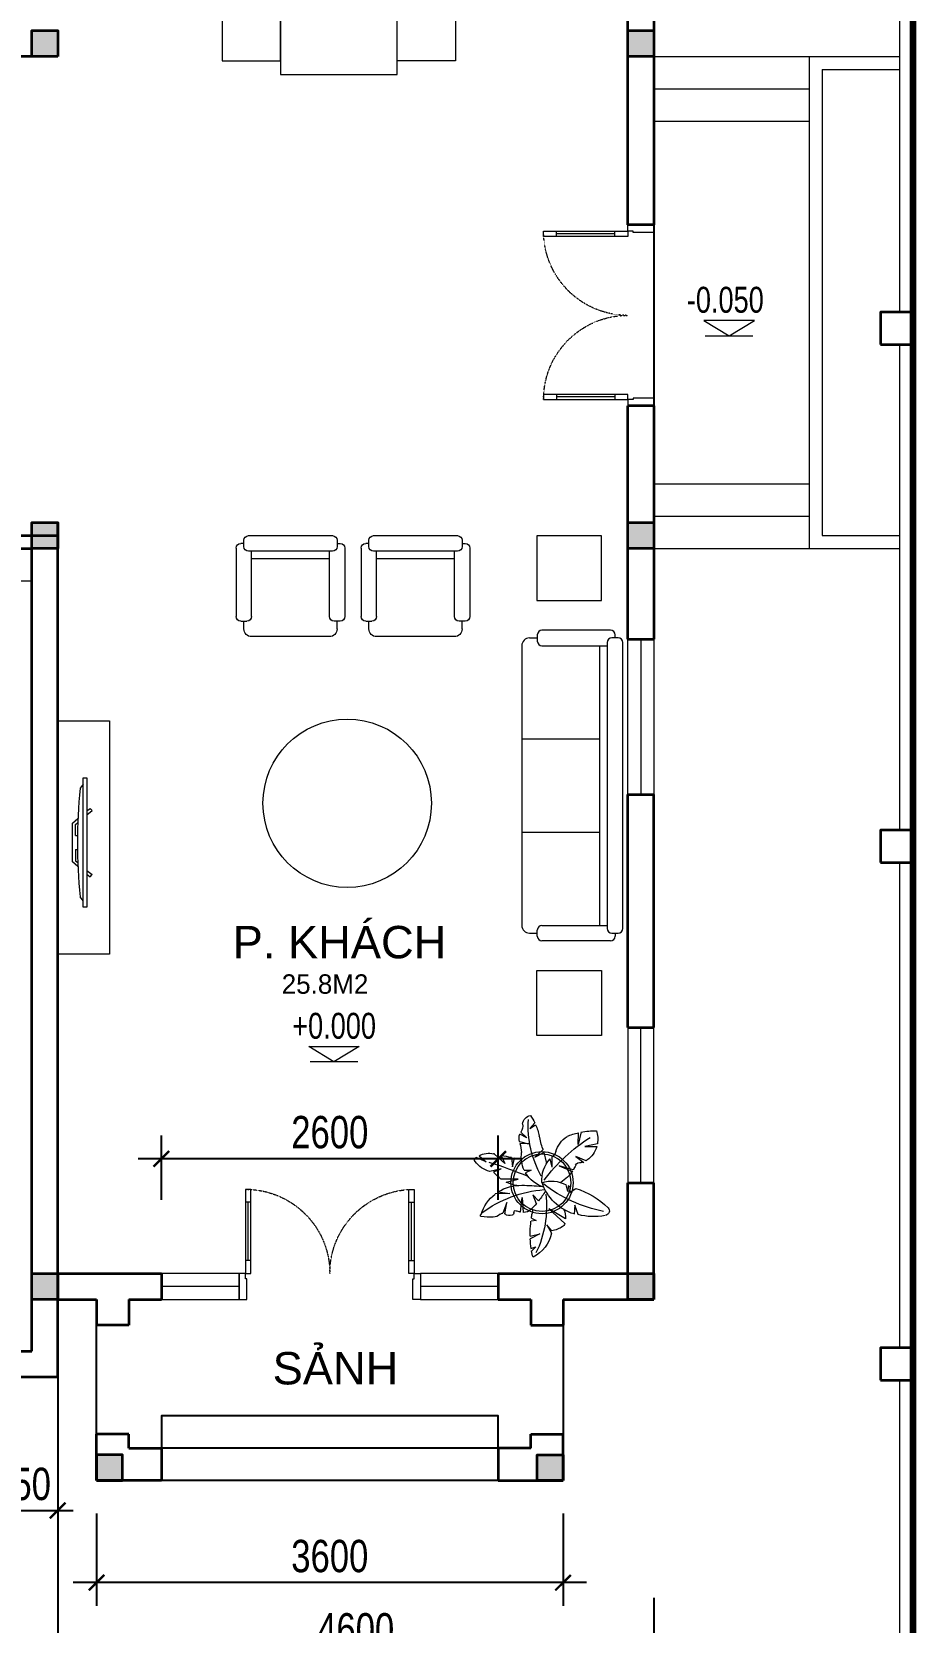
# Model space of a CAD drawing. Header units: millimetres. Extents: x 33748 to 451939, y -263262 to 62681.
# Drawn here: x 199387 to 206212, y 30108 to 42391 of the extents above; entities that cross this region are included whole.
import ezdxf

# ---------------------------------------------------------------- set-up
doc = ezdxf.new("R2010")
doc.units = ezdxf.units.MM
doc.header["$PDMODE"] = 98
doc.linetypes.add('CENTER', pattern=[50.8, 31.75, -6.35, 6.35, -6.35])
doc.linetypes.add('HIDDEN', pattern=[0.375, 0.25, -0.125])
doc.layers.get('Defpoints').update_dxf_attribs({"color": 202, "lineweight": 13})
for name, color, linetype, lineweight in [('-CONCRETE', 1, 'Continuous', 35), ('-DOOR', 137, 'Continuous', 9), ('-FURNITURE', 46, 'Continuous', 9), ('-KH', 143, 'Continuous', 13), ('-LINE1', 7, 'Continuous', 18), ('-RANH GIOI KHU DAT', 12, 'CENTER', 18), ('-TEXT', 7, 'Continuous', 15), ('-WALL', 4, 'Continuous', 35), ('A-Cay', 75, 'Continuous', 5)]:
    doc.layers.add(name, color=color, linetype=linetype, lineweight=lineweight)
for name, color, linetype in [('-HATCH CONCRETE', 54, 'Continuous'), ('12. NET DIM', 9, 'Continuous'), ('SOLO', 7, 'Continuous'), ('TEXT25', 2, 'Continuous')]:
    doc.layers.add(name, color=color, linetype=linetype)
doc.styles.add('1', font='arial.ttf')
doc.styles.add('AVANH', font='', dxfattribs={"width": 0.8})
doc.styles.get("Standard").update_dxf_attribs({"font": 'arial.ttf'})
doc.styles.add('T1', font='', dxfattribs={"height": 200})
doc.styles.get('AVANH').set_extended_font_data('.VnAvantH')
doc.styles.get('T1').set_extended_font_data('VNgeometric Light')
doc.dimstyles.new('C_100A3', dxfattribs={"dimscale": 100, "dimtxt": 2.5, "dimasz": 1.2, "dimexe": 1.8, "dimexo": 0, "dimgap": 0.75, "dimtad": 1, "dimdec": 0, "dimzin": 0, "dimdsep": 46, "dimtxsty": 'AVANH', "dimblk": 'ARCHTICK', "dimcen": 0, "dimdle": 1.8, "dimclrd": 256, "dimclre": 256, "dimclrt": 7, "dimadec": 0, "dimazin": 0, "dimtfac": 0.0001, "dimtdec": 0, "dimtix": 1, "dimtmove": 2, "dimatfit": 3, "dimldrblk": 'ARCHTICK', "dimfxl": 1.8, "dimtolj": 1, "dimtzin": 0, "dimarcsym": 0})

# ---------------------------------------------------------------- blocks, each defined once
blk = doc.blocks.new('*U49')
for p, q in [((-1310, 550), (-1350, 550)), ((-1330, 100), (-1330, 550)), ((-90, 550), (-50, 550)), ((-70, 100), (-70, 550)), ((-1310, 100), (-1350, 100)), ((-90, 100), (-50, 100))]:
    blk.add_line(p, q)
for points in [[(-1350, 0), (-1310, 0), (-1310, 650), (-1350, 650)], [(-50, 0), (-90, 0), (-90, 650), (-50, 650)], [(-1400, -200), (-1340, -200), (-1340, -40), (-1350, -40), (-1350, 0), (-1400, 0)], [(0, -200), (-60, -200), (-60, -40), (-50, -40), (-50, 0), (0, 0)]]:
    blk.add_lwpolyline(points, close=True)
at = {"linetype": 'HIDDEN', "ltscale": 0.1}
for centre, start, end in [((-1350, 0), 0, 90), ((-50, 0), 90, 180)]:
    blk.add_arc(centre, 650, start, end, dxfattribs=at)
blk = doc.blocks.new('A$Cf08be9d0')
at = {"layer": '-FURNITURE'}
for p, q in [((2280, 780), (120, 780)), ((840, 780), (840, 180)), ((1560, 780), (1560, 180)), ((0, 96), (0, 624)), ((36, 660), (84, 660)), ((60, 720), (60, 660)), ((120, 624), (120, 120)), ((2280, 624), (2280, 120)), ((2364, 660), (2316, 660)), ((2340, 720), (2340, 660)), ((2400, 96), (2400, 624)), ((2280, 180), (120, 180)), ((60, 60), (36, 60)), ((60, 84), (60, 36)), ((2304, 120), (96, 120)), ((96, 0), (2304, 0)), ((2340, 36), (2340, 84)), ((2340, 60), (2364, 60))]:
    blk.add_line(p, q, dxfattribs=at)
for centre, radius, start, end in [((120, 720), 60, 90, 180), ((2280, 720), 60, 0, 90), ((36, 624), 36, 90, 180), ((84, 624), 36, 0, 90), ((2316, 624), 36, 90, 180), ((2364, 624), 36, 0, 90), ((36, 96), 36, 180, 270), ((96, 84), 36, 90, 180), ((96, 36), 36, 180, 270), ((2304, 84), 36, 0, 90), ((2304, 36), 36, 270, 0), ((2364, 96), 36, 270, 0)]:
    blk.add_arc(centre, radius, start, end, dxfattribs=at)
blk = doc.blocks.new('A$Ce56c61a3')
at = {"layer": '-FURNITURE'}
for p, q in [((0, 744), (0, 96)), ((84, 780), (36, 780)), ((60, 780), (60, 804)), ((96, 840), (624, 840)), ((120, 96), (120, 744)), ((660, 804), (660, 756)), ((720, 780), (660, 780)), ((624, 720), (120, 720)), ((180, 120), (180, 720)), ((780, 120), (780, 720)), ((36, 60), (84, 60)), ((60, 60), (60, 36)), ((96, 0), (624, 0)), ((624, 120), (120, 120)), ((660, 36), (660, 84)), ((720, 60), (660, 60))]:
    blk.add_line(p, q, dxfattribs=at)
for centre, radius, start, end in [((36, 744), 36, 90, 180), ((96, 804), 36, 90, 180), ((84, 744), 36, 0, 90), ((624, 804), 36, 0, 90), ((624, 756), 36, 270, 0), ((720, 720), 60, 0, 90), ((36, 96), 36, 180, 270), ((96, 36), 36, 180, 270), ((84, 96), 36, 270, 0), ((624, 84), 36, 0, 90), ((624, 36), 36, 270, 0), ((720, 120), 60, 270, 0)]:
    blk.add_arc(centre, radius, start, end, dxfattribs=at)
blk = doc.blocks.new('DANH COT')
at = {"layer": '-KH'}
blk.add_line((0, 0), (368, 0), dxfattribs=at)
blk.add_lwpolyline([(379, 118), (-11, 118), (184, 0)], close=True, dxfattribs=at)
blk.add_solid([(184, 0), (184, 118), (379, 118), (184, 0)], dxfattribs=at)
at = {"layer": '-TEXT', "style": '1', "width": 0.75}
blk.add_attdef('CAODO', (-142, 178), '', height=180, dxfattribs=at)
blk = doc.blocks.new('A$C5C575821')
at = {"layer": '-CONCRETE'}
h = blk.add_hatch(color=256, dxfattribs=at)
h.dxf.hatch_style = 1
h.paths.add_polyline_path([(0, 200), (0, 0), (200, 0), (200, 200)])
blk.add_lwpolyline([(0, 0), (200, 0), (200, 200), (0, 200)], close=True, dxfattribs=at)
blk = doc.blocks.new('XR.MB.LM123$0$tvi 1')
blk.add_lwpolyline([(29, 0), (29, -1000), (0, -1000), (0, 0)], close=True)
for points in [[(29, -50), (52, -81)], [(-24, -236), (-39, -252)], [(0, -256), (-24, -236)], [(0, -285), (-39, -252)], [(70, -315), (111, -350), (111, -650), (70, -685)], [(89, -446), (89, -360), (71, -345)], [(89, -446), (73, -446)], [(89, -554), (89, -640), (71, -655)], [(89, -554), (73, -554)], [(0, -715), (-39, -748)], [(-24, -764), (-39, -748)], [(0, -744), (-24, -764)], [(29, -950), (52, -919)]]:
    blk.add_lwpolyline(points)
blk.add_arc((-4025, -500), 4099, 354.1311, 5.8689)
blk = doc.blocks.new('LUOI M1')
at = {"layer": '-WALL'}
for p in [(-200, 9400), (4400, 9400), (-200, 5600), (4400, 5600), (-200, -200), (4400, -200)]:
    blk.add_blockref('A$C5C575821', p, dxfattribs=at)
blk = doc.blocks.new('_ARCHTICK')
at = {"const_width": 0.15}
blk.add_lwpolyline([(-0.5, -0.5), (0.5, 0.5)], dxfattribs=at)
blk = doc.blocks.new('*D75')
at = {"layer": '12. NET DIM', "lineweight": -2, "transparency": 16777216}
for p, q in [((199587, 32001), (199587, 29667)), ((204187, 30297), (204187, 29667)), ((204367, 29847), (199407, 29847))]:
    blk.add_line(p, q, dxfattribs=at)
at = {"layer": 'Defpoints', "color": 0, "transparency": 16777216}
for p in [(199587, 32001), (204187, 30297), (199587, 29847)]:
    blk.add_point(p, dxfattribs=at)
at = {"layer": '12. NET DIM', "lineweight": -2, "transparency": 16777216, "xscale": 120, "yscale": 120, "zscale": 120, "rotation": 180}
blk.add_blockref('_ARCHTICK', (199587, 29847), dxfattribs=at)
at = {"layer": '12. NET DIM', "lineweight": -2, "transparency": 16777216, "xscale": 120, "yscale": 120, "zscale": 120}
blk.add_blockref('_ARCHTICK', (204187, 29847), dxfattribs=at)
at = {"layer": '12. NET DIM', "color": 7, "transparency": 16777216, "insert": (201887, 30051), "char_height": 250, "attachment_point": 5, "style": 'AVANH'}
blk.add_mtext('\\A1;4600', dxfattribs=at)
blk = doc.blocks.new('*D76')
at = {"layer": '12. NET DIM', "lineweight": -2, "transparency": 16777216}
for p, q in [((199587, 32001), (199587, 29667)), ((195687, 30297), (195687, 29667)), ((199767, 29847), (195507, 29847))]:
    blk.add_line(p, q, dxfattribs=at)
at = {"layer": 'Defpoints', "color": 0, "transparency": 16777216}
for p in [(199587, 32001), (195687, 30297), (195687, 29847)]:
    blk.add_point(p, dxfattribs=at)
at = {"layer": '12. NET DIM', "lineweight": -2, "transparency": 16777216, "xscale": 120, "yscale": 120, "zscale": 120, "rotation": 180}
blk.add_blockref('_ARCHTICK', (195687, 29847), dxfattribs=at)
at = {"layer": '12. NET DIM', "lineweight": -2, "transparency": 16777216, "xscale": 120, "yscale": 120, "zscale": 120}
blk.add_blockref('_ARCHTICK', (199587, 29847), dxfattribs=at)
at = {"layer": '12. NET DIM', "color": 7, "transparency": 16777216, "insert": (197637, 30051), "char_height": 250, "attachment_point": 5, "style": 'AVANH'}
blk.add_mtext('\\A1;3900', dxfattribs=at)
blk = doc.blocks.new('*D246')
at = {"layer": '12. NET DIM', "lineweight": -2, "transparency": 16777216}
for p, q in [((200387, 33370), (200387, 33866)), ((202987, 33370), (202987, 33866)), ((203167, 33686), (200207, 33686))]:
    blk.add_line(p, q, dxfattribs=at)
at = {"layer": 'Defpoints', "color": 0, "transparency": 16777216}
for p in [(200387, 33686), (200387, 33370), (202987, 33370)]:
    blk.add_point(p, dxfattribs=at)
at = {"layer": '12. NET DIM', "lineweight": -2, "transparency": 16777216, "xscale": 120, "yscale": 120, "zscale": 120, "rotation": 180}
blk.add_blockref('_ARCHTICK', (200387, 33686), dxfattribs=at)
at = {"layer": '12. NET DIM', "lineweight": -2, "transparency": 16777216, "xscale": 120, "yscale": 120, "zscale": 120}
blk.add_blockref('_ARCHTICK', (202987, 33686), dxfattribs=at)
at = {"layer": '12. NET DIM', "color": 7, "transparency": 16777216, "insert": (201687, 33891), "char_height": 250, "attachment_point": 5, "style": 'AVANH'}
blk.add_mtext('\\A1;2600', dxfattribs=at)
blk = doc.blocks.new('A$C8aa8c7e6')
at = {"layer": '-FURNITURE'}
for points in [[(542, 1350), (92, 1350), (92, 1800), (542, 1800), (542, 1350)], [(1192, 1350), (742, 1350), (742, 1800), (1192, 1800), (1192, 1350)], [(1842, 1350), (1392, 1350), (1392, 1800), (1842, 1800), (1842, 1350)], [(2492, 1350), (2042, 1350), (2042, 1800), (2492, 1800), (2492, 1350)], [(2600, 1350), (0, 1350), (0, 450), (2600, 450), (2600, 1350)], [(542, 450), (92, 450), (92, 0), (542, 0), (542, 450)], [(1192, 450), (742, 450), (742, 0), (1192, 0), (1192, 450)], [(1842, 450), (1392, 450), (1392, 0), (1842, 0), (1842, 450)], [(2492, 450), (2042, 450), (2042, 0), (2492, 0), (2492, 450)]]:
    blk.add_lwpolyline(points, dxfattribs=at)
blk = doc.blocks.new('*D248')
at = {"layer": '12. NET DIM', "lineweight": -2, "transparency": 16777216}
for p, q in [((199887, 30947), (199887, 30233)), ((203487, 30947), (203487, 30233)), ((203667, 30413), (199707, 30413))]:
    blk.add_line(p, q, dxfattribs=at)
at = {"layer": 'Defpoints', "color": 0, "transparency": 16777216}
for p in [(199887, 30947), (203487, 30947), (199887, 30413)]:
    blk.add_point(p, dxfattribs=at)
at = {"layer": '12. NET DIM', "lineweight": -2, "transparency": 16777216, "xscale": 120, "yscale": 120, "zscale": 120, "rotation": 180}
blk.add_blockref('_ARCHTICK', (199887, 30413), dxfattribs=at)
at = {"layer": '12. NET DIM', "lineweight": -2, "transparency": 16777216, "xscale": 120, "yscale": 120, "zscale": 120}
blk.add_blockref('_ARCHTICK', (203487, 30413), dxfattribs=at)
at = {"layer": '12. NET DIM', "color": 7, "transparency": 16777216, "insert": (201687, 30617), "char_height": 250, "attachment_point": 5, "style": 'AVANH'}
blk.add_mtext('\\A1;3600', dxfattribs=at)
blk = doc.blocks.new('mb-cay16')
for p, q in [((-433, 528), (-402, 389)), ((131, 565), (69, 607)), ((79, 629), (131, 565)), ((-612, 395), (-475, 368)), ((-475, 368), (-605, 366)), ((-402, 389), (-403, 519)), ((247, 422), (149, 395)), ((149, 395), (242, 402)), ((231, 524), (166, 464)), ((166, 464), (244, 504)), ((-490, 209), (-374, 255)), ((-374, 255), (-461, 192)), ((-113, 139), (-112, 254)), ((-113, 139), (-91, 231)), ((76, 249), (-23, 300)), ((-12, 331), (76, 249)), ((323, 141), (303, 240)), ((334, 245), (323, 141)), ((409, 179), (522, 284)), ((448, 268), (409, 179)), ((693, 264), (615, 197)), ((615, 197), (723, 244)), ((-346, 111), (-191, 154)), ((-191, 154), (-338, 93)), ((195, 106), (117, 106)), ((117, 106), (180, 78)), ((260, 6), (450, 8)), ((395, -26), (260, 6)), ((532, 87), (448, 120)), ((448, 120), (574, 92)), ((-312, -137), (-374, -96)), ((-312, -77), (-291, -67)), ((-312, -142), (-312, -77)), ((-291, -67), (-286, -129)), ((-286, -129), (-267, -55)), ((36, -233), (100, -165)), ((100, -165), (61, -263)), ((485, -134), (354, -151)), ((354, -151), (513, -157)), ((-400, -385), (-364, -279)), ((-364, -279), (-356, -378)), ((-262, -431), (-77, -321)), ((-77, -321), (-253, -484)), ((218, -196), (205, -361)), ((237, -357), (218, -196)), ((410, -375), (385, -251)), ((385, -251), (430, -368)), ((-111, -563), (-53, -498)), ((-53, -498), (-105, -588)), ((115, -424), (62, -449)), ((62, -449), (119, -456)), ((128, -621), (24, -595)), ((24, -595), (128, -650)), ((120, -758), (65, -741)), ((65, -741), (116, -789))]:
    blk.add_line(p, q)
for centre, radius, start, end in [((672, 341), 659, 146.019, 154.0763), ((103, 601), 111, 7.5431, 78.0474), ((-329, 448), 288, 161.2206, 190.4639), ((-592, -284), 825, 78.825, 90.6697), ((-979, 594), 1130, 330.6725, 3.641), ((672, 341), 659, 156.2013, 167.6168), ((371, 601), 160, 174.7063, 208.789), ((-329, 448), 288, 196.4071, 234.1871), ((-1567, -1154), 1923, 36.7035, 57.4695), ((-592, -284), 825, 67.6949, 76.7945), ((-446, 225), 304, 15.845, 56.6107), ((-1650, 851), 1718, 342.73, 347.6168), ((932, 225), 712, 165.6239, 173.8497), ((129, 455), 123, 344.0084, 22.936), ((932, 225), 712, 164.0084, 164.1101), ((-428, 307), 116, 233.2325, 237.5887), ((-428, 307), 116, 255.929, 267.091), ((-423, 137), 55.6, 24.2055, 101.4054), ((-65, 333), 91.7, 195.845, 230.5606), ((-339, 0), 339, 47.9514, 50.5606), ((-339, 0), 339, 354.6008, 42.9255), ((1597, -159), 1682, 164.075, 168.4284), ((1597, -159), 1682, 162.73, 163.0792), ((2154, -4834), 5268, 107.3413, 112.3058), ((-120, 252), 347, 335.1428, 8.1671), ((-317, 3808), 3622, 278.6352, 279.8665), ((-317, 3808), 3622, 280.3581, 282.1977), ((-317, 3808), 3622, 283.398, 283.5483), ((583, 70), 223, 60.4468, 103.5483), ((501, 377), 294, 284.4707, 323.1477), ((710, 220), 32.6, 323.1477, 55.438), ((21, 337), 432, 204.2055, 211.5513), ((21, 337), 432, 213.4357, 237.8387), ((-120, 252), 347, 286.6838, 329.891), ((222, 322), 389, 305.9962, 321.846), ((-116, -923), 867, 107.2231, 135.0207), ((-1002, 1224), 1607, 281.5143, 307.8151), ((-514, 139), 540, 287.0409, 341.5638), ((-107, -353), 338, 71.7274, 118.1939), ((1131, -297), 1182, 173.2497, 205.5927), ((808, 380), 986, 210.5659, 218.4214), ((-127, -1432), 1327, 53.4555, 85.594), ((376, -5410), 5352, 91.6804, 93.9771), ((233, -520), 459, 57.0713, 91.6804), ((222, 322), 389, 277.7731, 296.4251), ((233, -520), 459, 17.5149, 52.2403), ((-695, -345), 48.9, 135.0207, 258.407), ((-28, -420), 234, 157.0771, 182.7473), ((808, 380), 986, 220.6948, 225.7556), ((205, -352), 101, 159.0815, 190.5201), ((205, -239), 122, 225.7556, 269.9757), ((544, -1184), 882, 107.1013, 109.7369), ((290, -359), 18.4, 357.8128, 107.1013), ((-570, 293), 699, 259.5557, 284.077), ((-197, -468), 57.9, 196.0589, 237.7317), ((-28, -420), 234, 195.99, 196.0589), ((-51, -236), 332, 237.7317, 259.8031), ((-1182, -610), 1311, 8.17, 10.5201), ((-1182, -610), 1311, 1.7556, 6.7346), ((205, -239), 122, 285.2069, 289.7369), ((341, -361), 32.2, 177.8128, 248.0461), ((357, -321), 74.9, 248.0461, 310.8614), ((432, -409), 40.5, 122.9882, 130.8614), ((432, -409), 40.5, 45.3238, 92.9093), ((541, -299), 114, 225.3238, 268.3174), ((560, 349), 762, 268.3174, 278.1257), ((666, -393), 12.2, 278.1257, 73.0687), ((272, -512), 385, 191.4146, 242.8877), ((-875, -604), 1004, 351.2018, 357.3602), ((-875, -604), 1004, 358.99, 1.9297), ((-875, -604), 1004, 345.5239, 349.5865)]:
    blk.add_arc(centre, radius, start, end)
blk = doc.blocks.new('*D795')
at = {"layer": '-HATCH CONCRETE', "lineweight": -2, "transparency": 16777216}
for p, q in [((199037, 32001), (199037, 30790)), ((199587, 32001), (199587, 30790)), ((199037, 30970), (198917, 30970)), ((199037, 30970), (199587, 30970)), ((199587, 30970), (199707, 30970))]:
    blk.add_line(p, q, dxfattribs=at)
at = {"layer": 'Defpoints', "color": 0, "transparency": 16777216}
for p in [(199037, 32001), (199587, 32001), (199587, 30970)]:
    blk.add_point(p, dxfattribs=at)
at = {"layer": '-HATCH CONCRETE', "lineweight": -2, "transparency": 16777216, "xscale": 120, "yscale": 120, "zscale": 120}
blk.add_blockref('_ARCHTICK', (199037, 30970), dxfattribs=at)
at = {"layer": '-HATCH CONCRETE', "lineweight": -2, "transparency": 16777216, "xscale": 120, "yscale": 120, "zscale": 120, "rotation": 180}
blk.add_blockref('_ARCHTICK', (199587, 30970), dxfattribs=at)
at = {"layer": '-HATCH CONCRETE', "color": 7, "transparency": 16777216, "insert": (199312, 31174), "char_height": 250, "attachment_point": 5, "style": 'AVANH'}
blk.add_mtext('\\A1;550', dxfattribs=at)
blk = doc.blocks.new('ARCHTICK')
at = {"color": 0, "linetype": 'ByBlock', "const_width": 0.15}
blk.add_lwpolyline([(-0.5, -0.5), (0.5, 0.5)], dxfattribs=at)

msp = doc.modelspace()

# ---------------------------------------------------------------- linework, layer by layer
at = {"layer": '-DOOR'}
for points in [[(198187.5, 38400.8), (198187.5, 38150.8), (199387.5, 38150.8)], [(204087.1, 37700.8), (204087.1, 36500.8)], [(204087.1, 33500.8), (204087.1, 34700.8)], [(200987.3, 32700.8), (200387.3, 32700.8)], [(202987.3, 32700.8), (202387.3, 32700.8)]]:
    msp.add_lwpolyline(points, dxfattribs=at)
for points in [[(204187.1, 36500.8), (203987.1, 36500.8), (203987.1, 37700.8), (204187.1, 37700.8)], [(204187.1, 34700.8), (203987.1, 34700.8), (203987.1, 33500.8), (204187.1, 33500.8)], [(200987.3, 32800.8), (200387.3, 32800.8), (200387.3, 32600.8), (200987.3, 32600.8)], [(202987.3, 32800.8), (202387.3, 32800.8), (202387.3, 32600.8), (202987.3, 32600.8)]]:
    msp.add_lwpolyline(points, close=True, dxfattribs=at)
at = {"layer": '-FURNITURE'}
for points in [[(203783.8, 37998.9), (203783.8, 38498.9), (203283.8, 38498.9), (203283.8, 37998.9)], [(199987.5, 35268.1), (199587.5, 35268.1), (199587.5, 37068.1), (199987.5, 37068.1)], [(203783.8, 35139.9), (203783.8, 34639.9), (203283.8, 34639.9), (203283.8, 35139.9)]]:
    msp.add_lwpolyline(points, close=True, dxfattribs=at)
msp.add_circle((201821.3, 36432.2), 650, dxfattribs=at)
at = {"layer": '-LINE1', "ltscale": 10}
for p, q in [((206087.5, 40225.8), (206087.5, 43975.8)), ((206087.5, 36225.8), (206087.5, 39975.8)), ((206087.5, 32225.8), (206087.5, 35975.8)), ((206087.5, 28400.8), (206087.5, 31975.8))]:
    msp.add_line(p, q, dxfattribs=at)
at = {"layer": '-LINE1'}
for p, q in [((204187.1, 42200.8), (206087.5, 42200.8)), ((205387.1, 42200.8), (205387.1, 38400.8)), ((205487.1, 42100.8), (205487.1, 38500.8)), ((205487.1, 42100.8), (206087.5, 42100.8)), ((204187.1, 41950.8), (205387.1, 41950.8)), ((204187.1, 41700.8), (205387.1, 41700.8)), ((204187.1, 38900.8), (205387.1, 38900.8)), ((204187.1, 38650.8), (205387.1, 38650.8)), ((205487.1, 38500.8), (206087.5, 38500.8)), ((204187.1, 38400.8), (206087.5, 38400.8))]:
    msp.add_line(p, q, dxfattribs=at)
at = {"layer": '-RANH GIOI KHU DAT', "linetype": 'HIDDEN', "ltscale": 10, "const_width": 50}
msp.add_lwpolyline([(193687.5, 28100.8), (206187.5, 28100.8), (206187.5, 48100.8), (193687.5, 48100.8)], close=True, dxfattribs=at)
at = {"layer": '-WALL'}
for p, q in [((199387.5, 42200.8), (199387.5, 42400.8)), ((199387.5, 42200.8), (196387.5, 42200.8)), ((199587.5, 32000.8), (199587.5, 38600.8)), ((199087.5, 38500.8), (199587.5, 38500.8)), ((199087.5, 38400.8), (199387.5, 38400.8)), ((199387.5, 32200.8), (199387.5, 38400.8)), ((203987.1, 34700.8), (203987.1, 36500.8)), ((204187.1, 34700.8), (204187.1, 36500.8)), ((203987.1, 32800.8), (203987.1, 33500.8)), ((204187.1, 32600.8), (204187.1, 33500.8)), ((199587.5, 32800.8), (200387.3, 32800.8)), ((200387.3, 32800.8), (200387.3, 32600.8)), ((202987.3, 32800.8), (202987.3, 32600.8)), ((202987.3, 32800.8), (203987.1, 32800.8)), ((199587.5, 32600.8), (199887.3, 32600.8)), ((199887.3, 32600.8), (199887.3, 32400.8)), ((200137.3, 32600.8), (200137.3, 32400.8)), ((202987.3, 32600.8), (203237.3, 32600.8)), ((203237.3, 32600.8), (203237.3, 32400.8)), ((203487.3, 32600.8), (203487.3, 32400.8)), ((203487.3, 32600.8), (204187.1, 32600.8)), ((200137.3, 32400.8), (199887.3, 32400.8)), ((203237.3, 32400.8), (203487.3, 32400.8)), ((199037.5, 32200.8), (199387.5, 32200.8)), ((199587.5, 32000.8), (199037.5, 32000.8)), ((199887.3, 31200.8), (199887.3, 31560.8)), ((200137.3, 31560.8), (199887.3, 31560.8)), ((200137.3, 31450.8), (200137.3, 31560.8)), ((200137.3, 31450.8), (200387.3, 31450.8)), ((200387.3, 31450.8), (200387.3, 31200.8)), ((203237.3, 31450.8), (202987.3, 31450.8)), ((202987.3, 31450.8), (202987.3, 31200.8)), ((203237.3, 31560.8), (203487.3, 31560.8)), ((203237.3, 31450.8), (203237.3, 31560.8)), ((203487.3, 31200.8), (203487.3, 31560.8)), ((200387.3, 31200.8), (199887.3, 31200.8)), ((202987.3, 31200.8), (203487.3, 31200.8))]:
    msp.add_line(p, q, dxfattribs=at)
for points in [[(203987.1, 40900.8), (203987.1, 42700.7), (204187.1, 42700.7), (204187.1, 40900.8)], [(204187.1, 40900.8), (203987.1, 40900.8)], [(203987.1, 37700.8), (203987.1, 39500.8)], [(204187.1, 39500.8), (203987.1, 39500.8)], [(204187.1, 39500.8), (204187.1, 37700.8)], [(203987.1, 37700.8), (204187.1, 37700.8)], [(203987.1, 36500.8), (204187.1, 36500.8)], [(203987.1, 34700.8), (204187.1, 34700.8)], [(203987.1, 33500.8), (204187.1, 33500.8)], [(200137.3, 32600.8), (200387.3, 32600.8)]]:
    msp.add_lwpolyline(points, dxfattribs=at)
for points in [[(205937.5, 39975.8), (206187.5, 39975.8), (206187.5, 40225.8), (205937.5, 40225.8)], [(205937.5, 35975.8), (206187.5, 35975.8), (206187.5, 36225.8), (205937.5, 36225.8)], [(205937.5, 31975.8), (206187.5, 31975.8), (206187.5, 32225.8), (205937.5, 32225.8)]]:
    msp.add_lwpolyline(points, close=True, dxfattribs=at)
at = {"layer": 'A-Cay'}
for radius in [239.9, 223.1]:
    msp.add_circle((203324.8, 33502.3), radius, dxfattribs=at)
at = {"layer": 'SOLO'}
for p, q in [((203487.3, 32600.8), (203487.3, 31450.8)), ((199887.3, 31560.8), (199887.3, 32400.8)), ((202987.3, 31450.8), (200387.3, 31450.8)), ((202987.3, 31200.8), (200387.3, 31200.8))]:
    msp.add_line(p, q, dxfattribs=at)
for points in [[(204187.1, 40900.8), (204187.1, 39500.8)], [(202987.3, 31200.8), (202987.3, 31700.8), (200387.3, 31700.8), (200387.3, 31200.8)]]:
    msp.add_lwpolyline(points, dxfattribs=at)

# ---------------------------------------------------------------- block references
at = {"layer": '-CONCRETE', "xscale": -1}
msp.add_blockref('LUOI M1', (203987.1, 32800.8), dxfattribs=at)
at = {"layer": '-DOOR', "xscale": -1, "rotation": 90}
msp.add_blockref('*U49', (203987.1, 39500.8), dxfattribs=at)
at = {"layer": '-DOOR', "xscale": -1}
msp.add_blockref('*U49', (200987.3, 32800.8), dxfattribs=at)
at = {"layer": '-FURNITURE'}
for name, p, rotation in [('A$C8aa8c7e6', (200856.7, 44659.9), 270), ('A$Cf08be9d0', (203948.5, 35369.4), 90.00000000000001)]:
    msp.add_blockref(name, p, dxfattribs=dict(at, rotation=rotation))
at = {"layer": '-FURNITURE', "xscale": -1, "rotation": 90}
for p in [(201803.7, 38499.4), (202768.5, 38499.4)]:
    msp.add_blockref('A$Ce56c61a3', p, dxfattribs=at)
at = {"layer": '-FURNITURE', "extrusion": (0, 0, -1), "xscale": -1, "rotation": 180.0036897224084}
msp.add_blockref('XR.MB.LM123$0$tvi 1', (-199813, 35629.2), dxfattribs=at)
at = {"layer": '-WALL'}
ref = msp.add_blockref('DANH COT', (204584.5, 40043.4), dxfattribs=at)
ref.add_attrib('CAODO', '-0.050', (204442.4, 40221.4), dxfattribs={"layer": '-TEXT', "height": 200, "style": '1', "width": 0.75})
ref = msp.add_blockref('DANH COT', (201903.3, 34436), dxfattribs=dict(at, xscale=-1))
ref.add_attrib('CAODO', '+0.000', (201397, 34614), dxfattribs={"layer": '-TEXT', "height": 200, "style": '1', "width": 0.75})
msp.add_blockref('A$C5C575821', (199887.3, 31200.8), dxfattribs=at)
at = {"layer": '-WALL', "xscale": -1}
msp.add_blockref('A$C5C575821', (203487.3, 31200.8), dxfattribs=at)
at = {"layer": 'A-Cay', "xscale": -0.7, "yscale": 0.7, "zscale": 0.7}
msp.add_blockref('mb-cay16', (203323.7, 33524.7), dxfattribs=at)

# ---------------------------------------------------------------- texts
at = {"layer": '-TEXT', "color": 2}
for s, p in [('P. KHÁCH', (200937.3, 35235.1)), ('SẢNH', (201245.8, 31944.2))]:
    msp.add_text(s, height=250, dxfattribs=at).set_placement(p)
at = {"layer": 'TEXT25', "style": 'T1'}
msp.add_text('25.8M2', height=150, rotation=0, dxfattribs=at).set_placement((201316, 34961.4))

# ---------------------------------------------------------------- dimensions: what is measured, and where the dimension line sits
at = {"layer": '-HATCH CONCRETE'}
dim = msp.add_linear_dim(base=(199587.5, 30970), p1=(199037.5, 32000.8), p2=(199587.5, 32000.8), dimstyle='C_100A3', override={"dimldrblk": 'ARCHTICK'}, dxfattribs=at)
dim.commit()
dim.dimension.update_dxf_attribs({"geometry": '*D795', "text_midpoint": (199312.5, 31174.3)})
at = {"layer": '12. NET DIM'}
for base, p1, p2, picture, middle in [((200387.3, 33686.2), (202987.3, 33370.3), (200387.3, 33370.3), '*D246', (201687.3, 33890.5)), ((195687.5, 29847), (199587.5, 32000.8), (195687.5, 30297.5), '*D76', (197637.5, 30051.3)), ((199587.5, 29847), (204187.1, 30297.5), (199587.5, 32000.8), '*D75', (201887.3, 30051.3)), ((199887.3, 30412.7), (203487.3, 30947.1), (199887.3, 30947.1), '*D248', (201687.3, 30617))]:
    dim = msp.add_linear_dim(base=base, p1=p1, p2=p2, angle=180, dimstyle='C_100A3', dxfattribs=at)
    dim.commit()
    dim.dimension.update_dxf_attribs({"geometry": picture, "text_midpoint": middle})

doc.saveas('drawing.dxf')
